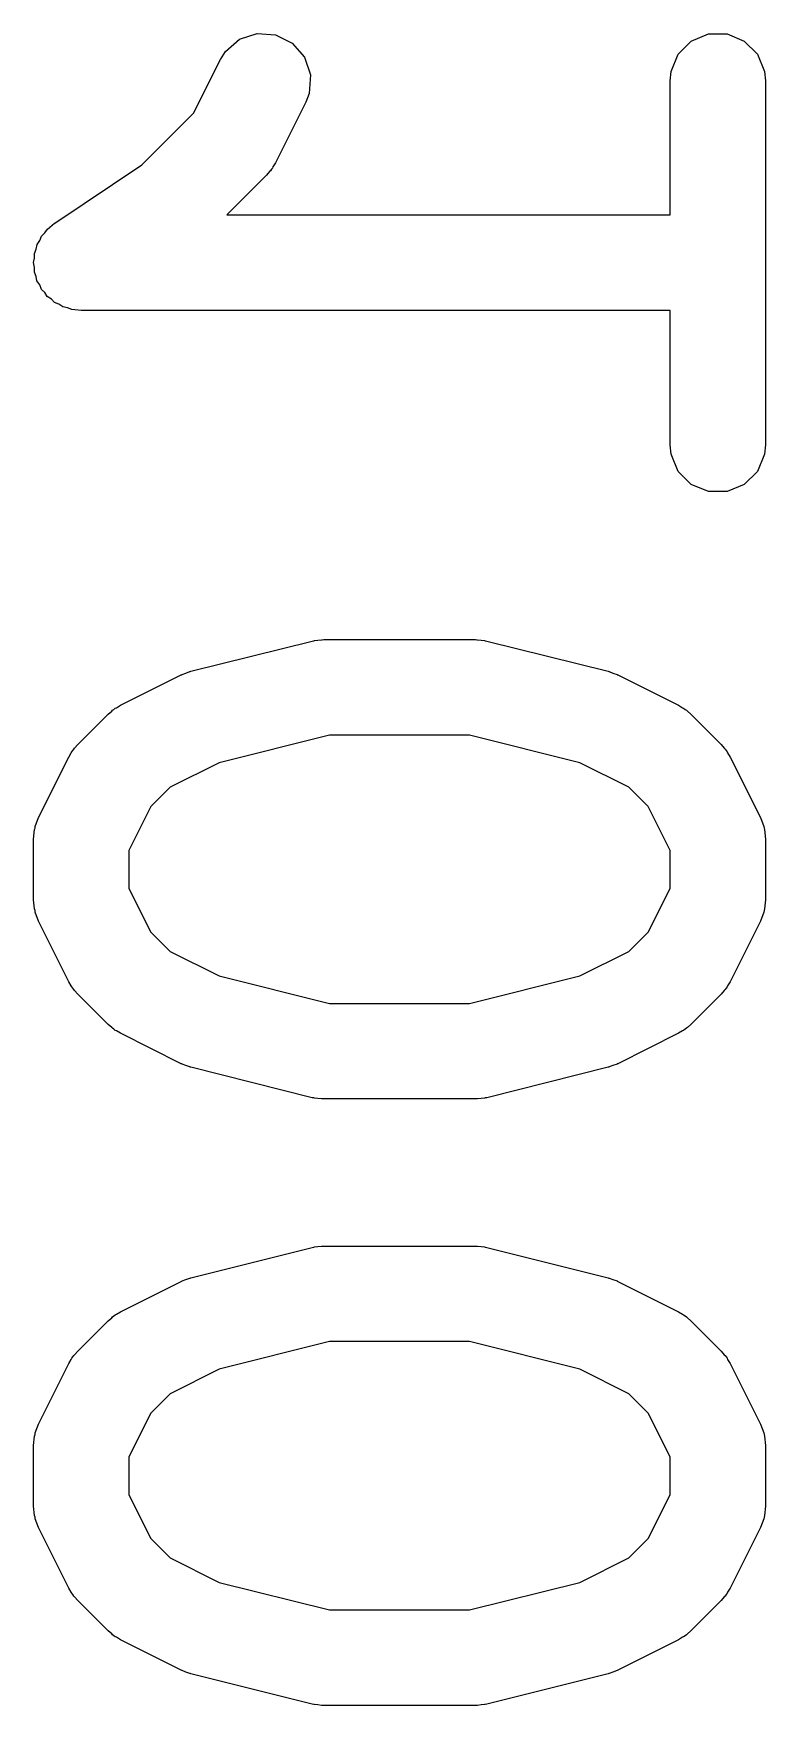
# Model space of a CAD drawing. Header units: inches. Extents: x 1.94 to 9.37, y -5.72 to -1.46.
# Drawn here: x 3.2551 to 3.3004, y -2.8687 to -2.7653 of the extents above; entities that cross this region are included whole.
import ezdxf

# ---------------------------------------------------------------- set-up
doc = ezdxf.new("R2010")
doc.units = ezdxf.units.IN
doc.header["$MEASUREMENT"] = 0
doc.layers.add('BLACK', color=250, linetype='CONTINUOUS')

msp = doc.modelspace()

# ---------------------------------------------------------------- linework, layer by layer
at = {"layer": 'BLACK', "linetype": 'CONTINUOUS'}
for p, q in [((3.26698, -2.76647), (3.26785, -2.76571)), ((3.26785, -2.76571), (3.26894, -2.76535)), ((3.26894, -2.76535), (3.27009, -2.76543)), ((3.27009, -2.76543), (3.27112, -2.76595)), ((3.27112, -2.76595), (3.27188, -2.76682)), ((3.29498, -2.76664), (3.29579, -2.76582)), ((3.29579, -2.76582), (3.29686, -2.76538)), ((3.29686, -2.76538), (3.29801, -2.76538)), ((3.29801, -2.76538), (3.29907, -2.76582)), ((3.29907, -2.76582), (3.29989, -2.76664)), ((3.26501, -2.77028), (3.26667, -2.76696)), ((3.26667, -2.76696), (3.26698, -2.76647)), ((3.27188, -2.76682), (3.27224, -2.76791)), ((3.29454, -2.7677), (3.29498, -2.76664)), ((3.29989, -2.76664), (3.30033, -2.7677)), ((3.27224, -2.76791), (3.27216, -2.76906)), ((3.29448, -2.76828), (3.29454, -2.7677)), ((3.30033, -2.7677), (3.30039, -2.76828)), ((3.27216, -2.76906), (3.27195, -2.7696)), ((3.29448, -2.77657), (3.29448, -2.76828)), ((3.30039, -2.76828), (3.30039, -2.79078)), ((3.26181, -2.77348), (3.26501, -2.77028)), ((3.27195, -2.7696), (3.27008, -2.77335)), ((3.27008, -2.77335), (3.26992, -2.7736)), ((3.25643, -2.77707), (3.26181, -2.77348)), ((3.26953, -2.77412), (3.26707, -2.77657)), ((3.26971, -2.77389), (3.26953, -2.77412)), ((3.26977, -2.77384), (3.26971, -2.77389)), ((3.26983, -2.77375), (3.26977, -2.77384)), ((3.26989, -2.77367), (3.26983, -2.77375)), ((3.26992, -2.7736), (3.26989, -2.77367)), ((3.25582, -2.77768), (3.25598, -2.77744)), ((3.25598, -2.77744), (3.25642, -2.77707)), ((3.25642, -2.77707), (3.25642, -2.77707)), ((3.25642, -2.77707), (3.25642, -2.77707)), ((3.25642, -2.77707), (3.25643, -2.77707)), ((3.26707, -2.77657), (3.29448, -2.77657)), ((3.25528, -2.77868), (3.25534, -2.77839)), ((3.25534, -2.77839), (3.2555, -2.77815)), ((3.2555, -2.77815), (3.25561, -2.77789)), ((3.25561, -2.77789), (3.25582, -2.77768)), ((3.25511, -2.77952), (3.25517, -2.77924)), ((3.25517, -2.77981), (3.25511, -2.77952)), ((3.25517, -2.77895), (3.25528, -2.77868)), ((3.25517, -2.77924), (3.25517, -2.77895)), ((3.25517, -2.7801), (3.25517, -2.77981)), ((3.25528, -2.78037), (3.25517, -2.7801)), ((3.25533, -2.78065), (3.25528, -2.78037)), ((3.2555, -2.7809), (3.25533, -2.78065)), ((3.25561, -2.78117), (3.2555, -2.7809)), ((3.25581, -2.78137), (3.25561, -2.78117)), ((3.25597, -2.78161), (3.25581, -2.78137)), ((3.25622, -2.78178), (3.25597, -2.78161)), ((3.25642, -2.78198), (3.25622, -2.78178)), ((3.25669, -2.78209), (3.25642, -2.78198)), ((3.25693, -2.78225), (3.25669, -2.78209)), ((3.25722, -2.78231), (3.25693, -2.78225)), ((3.25749, -2.78242), (3.25722, -2.78231)), ((3.25806, -2.78248), (3.25749, -2.78242)), ((3.29448, -2.78248), (3.25806, -2.78248)), ((3.25806, -2.78248), (3.25806, -2.78248)), ((3.25806, -2.78248), (3.25806, -2.78248)), ((3.25806, -2.78248), (3.25806, -2.78248)), ((3.29448, -2.79078), (3.29448, -2.78248)), ((3.29454, -2.79135), (3.29448, -2.79078)), ((3.30039, -2.79078), (3.30033, -2.79135)), ((3.29498, -2.79242), (3.29454, -2.79135)), ((3.30033, -2.79135), (3.29989, -2.79242)), ((3.29579, -2.79323), (3.29498, -2.79242)), ((3.29989, -2.79242), (3.29907, -2.79323)), ((3.29686, -2.79367), (3.29579, -2.79323)), ((3.29801, -2.79367), (3.29686, -2.79367)), ((3.29907, -2.79323), (3.29801, -2.79367)), ((3.26485, -2.80478), (3.27235, -2.80291)), ((3.27235, -2.80291), (3.27245, -2.80289)), ((3.27245, -2.80289), (3.27249, -2.80288)), ((3.27249, -2.80288), (3.2727, -2.80286)), ((3.2727, -2.80286), (3.27292, -2.80283)), ((3.27292, -2.80283), (3.27296, -2.80283)), ((3.27296, -2.80283), (3.27306, -2.80282)), ((3.27306, -2.80282), (3.28244, -2.80282)), ((3.28244, -2.80282), (3.28254, -2.80283)), ((3.28254, -2.80283), (3.28258, -2.80283)), ((3.28258, -2.80283), (3.28279, -2.80286)), ((3.28279, -2.80286), (3.28301, -2.80288)), ((3.28301, -2.80288), (3.28305, -2.80289)), ((3.28305, -2.80289), (3.28315, -2.80291)), ((3.28315, -2.80291), (3.29065, -2.80478)), ((3.26049, -2.80688), (3.26424, -2.80501)), ((3.26424, -2.80501), (3.26428, -2.80499)), ((3.26428, -2.80499), (3.2643, -2.80498)), ((3.2643, -2.80498), (3.26454, -2.80489)), ((3.26454, -2.80489), (3.26478, -2.8048)), ((3.26478, -2.8048), (3.2648, -2.8048)), ((3.2648, -2.8048), (3.26485, -2.80478)), ((3.29065, -2.80478), (3.29069, -2.8048)), ((3.29069, -2.8048), (3.29071, -2.8048)), ((3.29071, -2.8048), (3.29095, -2.80489)), ((3.29095, -2.80489), (3.2912, -2.80498)), ((3.2912, -2.80498), (3.29121, -2.80499)), ((3.29121, -2.80499), (3.29126, -2.80501)), ((3.29126, -2.80501), (3.295, -2.80688)), ((3.25785, -2.80931), (3.25973, -2.80744)), ((3.25973, -2.80744), (3.25995, -2.80725)), ((3.25995, -2.80725), (3.26, -2.80719)), ((3.26, -2.80719), (3.26009, -2.80714)), ((3.26009, -2.80714), (3.26017, -2.80707)), ((3.26017, -2.80707), (3.26024, -2.80704)), ((3.26024, -2.80704), (3.26049, -2.80688)), ((3.295, -2.80688), (3.29525, -2.80704)), ((3.29525, -2.80704), (3.29532, -2.80707)), ((3.29532, -2.80707), (3.29541, -2.80714)), ((3.29541, -2.80714), (3.29549, -2.80719)), ((3.29549, -2.80719), (3.29555, -2.80725)), ((3.29555, -2.80725), (3.29577, -2.80744)), ((3.29577, -2.80744), (3.29765, -2.80931)), ((3.25755, -2.80968), (3.25761, -2.80959)), ((3.25761, -2.80959), (3.25766, -2.80954)), ((3.25766, -2.80954), (3.25785, -2.80931)), ((3.27343, -2.80873), (3.26659, -2.81044)), ((3.28207, -2.80873), (3.27343, -2.80873)), ((3.2889, -2.81044), (3.28207, -2.80873)), ((3.29765, -2.80931), (3.29783, -2.80954)), ((3.29783, -2.80954), (3.29789, -2.80959)), ((3.29789, -2.80959), (3.29795, -2.80968)), ((3.25542, -2.81383), (3.2573, -2.81008)), ((3.2573, -2.81008), (3.25745, -2.80983)), ((3.25745, -2.80983), (3.25748, -2.80976)), ((3.25748, -2.80976), (3.25755, -2.80968)), ((3.26659, -2.81044), (3.26356, -2.81195)), ((3.29194, -2.81195), (3.2889, -2.81044)), ((3.29795, -2.80968), (3.29801, -2.80976)), ((3.29801, -2.80976), (3.29804, -2.80983)), ((3.29804, -2.80983), (3.2982, -2.81008)), ((3.2982, -2.81008), (3.30007, -2.81383)), ((3.26356, -2.81195), (3.26237, -2.81315)), ((3.29313, -2.81315), (3.29194, -2.81195)), ((3.26237, -2.81315), (3.26102, -2.81585)), ((3.29448, -2.81585), (3.29313, -2.81315)), ((3.25511, -2.81515), (3.25517, -2.81457)), ((3.25517, -2.81457), (3.25521, -2.81447)), ((3.25521, -2.81447), (3.25522, -2.81437)), ((3.25522, -2.81437), (3.25542, -2.81383)), ((3.30007, -2.81383), (3.30028, -2.81437)), ((3.30028, -2.81437), (3.30029, -2.81447)), ((3.30029, -2.81447), (3.30033, -2.81457)), ((3.30033, -2.81457), (3.30039, -2.81515)), ((3.25511, -2.8189), (3.25511, -2.81515)), ((3.30039, -2.81515), (3.30039, -2.8189)), ((3.26102, -2.81585), (3.26102, -2.8182)), ((3.29448, -2.8182), (3.29448, -2.81585)), ((3.25517, -2.81947), (3.25511, -2.8189)), ((3.26102, -2.8182), (3.26237, -2.8209)), ((3.29313, -2.8209), (3.29448, -2.8182)), ((3.30039, -2.8189), (3.30033, -2.81947)), ((3.25521, -2.81957), (3.25517, -2.81947)), ((3.25522, -2.81968), (3.25521, -2.81957)), ((3.25542, -2.82022), (3.25522, -2.81968)), ((3.30028, -2.81968), (3.30007, -2.82022)), ((3.30029, -2.81957), (3.30028, -2.81968)), ((3.30033, -2.81947), (3.30029, -2.81957)), ((3.2573, -2.82397), (3.25542, -2.82022)), ((3.26237, -2.8209), (3.26356, -2.8221)), ((3.29194, -2.8221), (3.29313, -2.8209)), ((3.30007, -2.82022), (3.2982, -2.82397)), ((3.26356, -2.8221), (3.26659, -2.82361)), ((3.2889, -2.82361), (3.29194, -2.8221)), ((3.25745, -2.82422), (3.2573, -2.82397)), ((3.26659, -2.82361), (3.27343, -2.82532)), ((3.28207, -2.82532), (3.2889, -2.82361)), ((3.2982, -2.82397), (3.29804, -2.82422)), ((3.25748, -2.82429), (3.25745, -2.82422)), ((3.25755, -2.82437), (3.25748, -2.82429)), ((3.25761, -2.82446), (3.25755, -2.82437)), ((3.25766, -2.82451), (3.25761, -2.82446)), ((3.25785, -2.82474), (3.25766, -2.82451)), ((3.25973, -2.82661), (3.25785, -2.82474)), ((3.29765, -2.82474), (3.29577, -2.82661)), ((3.29783, -2.82451), (3.29765, -2.82474)), ((3.29789, -2.82446), (3.29783, -2.82451)), ((3.29795, -2.82437), (3.29789, -2.82446)), ((3.29801, -2.82429), (3.29795, -2.82437)), ((3.29804, -2.82422), (3.29801, -2.82429)), ((3.27343, -2.82532), (3.28207, -2.82532)), ((3.25995, -2.8268), (3.25973, -2.82661)), ((3.26, -2.82685), (3.25995, -2.8268)), ((3.26009, -2.82691), (3.26, -2.82685)), ((3.26017, -2.82698), (3.26009, -2.82691)), ((3.26024, -2.82701), (3.26017, -2.82698)), ((3.26049, -2.82716), (3.26024, -2.82701)), ((3.26424, -2.82904), (3.26049, -2.82716)), ((3.295, -2.82716), (3.29126, -2.82904)), ((3.29525, -2.82701), (3.295, -2.82716)), ((3.29532, -2.82698), (3.29525, -2.82701)), ((3.29541, -2.82691), (3.29532, -2.82698)), ((3.29549, -2.82685), (3.29541, -2.82691)), ((3.29555, -2.8268), (3.29549, -2.82685)), ((3.29577, -2.82661), (3.29555, -2.8268)), ((3.26428, -2.82905), (3.26424, -2.82904)), ((3.2643, -2.82907), (3.26428, -2.82905)), ((3.26454, -2.82915), (3.2643, -2.82907)), ((3.26478, -2.82924), (3.26454, -2.82915)), ((3.29095, -2.82915), (3.29071, -2.82924)), ((3.2912, -2.82907), (3.29095, -2.82915)), ((3.29121, -2.82905), (3.2912, -2.82907)), ((3.29126, -2.82904), (3.29121, -2.82905)), ((3.2648, -2.82925), (3.26478, -2.82924)), ((3.26485, -2.82926), (3.2648, -2.82925)), ((3.27235, -2.83114), (3.26485, -2.82926)), ((3.29065, -2.82926), (3.28315, -2.83114)), ((3.29069, -2.82925), (3.29065, -2.82926)), ((3.29071, -2.82924), (3.29069, -2.82925)), ((3.27245, -2.83115), (3.27235, -2.83114)), ((3.27249, -2.83117), (3.27245, -2.83115)), ((3.2727, -2.83119), (3.27249, -2.83117)), ((3.27292, -2.83122), (3.2727, -2.83119)), ((3.27296, -2.83121), (3.27292, -2.83122)), ((3.27306, -2.83122), (3.27296, -2.83121)), ((3.28244, -2.83122), (3.27306, -2.83122)), ((3.28254, -2.83121), (3.28244, -2.83122)), ((3.28258, -2.83122), (3.28254, -2.83121)), ((3.28279, -2.83119), (3.28258, -2.83122)), ((3.28301, -2.83117), (3.28279, -2.83119)), ((3.28305, -2.83115), (3.28301, -2.83117)), ((3.28315, -2.83114), (3.28305, -2.83115)), ((3.26485, -2.84228), (3.27235, -2.84041)), ((3.27235, -2.84041), (3.27245, -2.84039)), ((3.27245, -2.84039), (3.27249, -2.84037)), ((3.27249, -2.84037), (3.2727, -2.84035)), ((3.2727, -2.84035), (3.27292, -2.84032)), ((3.27292, -2.84032), (3.27296, -2.84033)), ((3.27296, -2.84033), (3.27306, -2.84032)), ((3.27306, -2.84032), (3.28244, -2.84032)), ((3.28244, -2.84032), (3.28254, -2.84033)), ((3.28254, -2.84033), (3.28258, -2.84032)), ((3.28258, -2.84032), (3.28279, -2.84035)), ((3.28279, -2.84035), (3.28301, -2.84037)), ((3.28301, -2.84037), (3.28305, -2.84039)), ((3.28305, -2.84039), (3.28315, -2.84041)), ((3.28315, -2.84041), (3.29065, -2.84228)), ((3.26049, -2.84438), (3.26424, -2.8425)), ((3.26424, -2.8425), (3.26428, -2.84249)), ((3.26428, -2.84249), (3.2643, -2.84247)), ((3.2643, -2.84247), (3.26454, -2.84239)), ((3.26454, -2.84239), (3.26478, -2.8423)), ((3.26478, -2.8423), (3.2648, -2.84229)), ((3.2648, -2.84229), (3.26485, -2.84228)), ((3.29065, -2.84228), (3.29069, -2.84229)), ((3.29069, -2.84229), (3.29071, -2.8423)), ((3.29071, -2.8423), (3.29095, -2.84239)), ((3.29095, -2.84239), (3.2912, -2.84247)), ((3.2912, -2.84247), (3.29121, -2.84249)), ((3.29121, -2.84249), (3.29126, -2.8425)), ((3.29126, -2.8425), (3.295, -2.84438)), ((3.25973, -2.84493), (3.25995, -2.84475)), ((3.25995, -2.84475), (3.26, -2.84469)), ((3.26, -2.84469), (3.26009, -2.84463)), ((3.26009, -2.84463), (3.26017, -2.84456)), ((3.26017, -2.84456), (3.26024, -2.84453)), ((3.26024, -2.84453), (3.26049, -2.84438)), ((3.295, -2.84438), (3.29525, -2.84453)), ((3.29525, -2.84453), (3.29532, -2.84456)), ((3.29532, -2.84456), (3.29541, -2.84463)), ((3.29541, -2.84463), (3.29549, -2.84469)), ((3.29549, -2.84469), (3.29555, -2.84475)), ((3.29555, -2.84475), (3.29577, -2.84493)), ((3.25785, -2.84681), (3.25973, -2.84493)), ((3.29577, -2.84493), (3.29765, -2.84681)), ((3.25766, -2.84703), (3.25785, -2.84681)), ((3.27343, -2.84622), (3.26659, -2.84793)), ((3.28207, -2.84622), (3.27343, -2.84622)), ((3.2889, -2.84793), (3.28207, -2.84622)), ((3.29765, -2.84681), (3.29783, -2.84703)), ((3.25542, -2.85132), (3.2573, -2.84757)), ((3.2573, -2.84757), (3.25745, -2.84733)), ((3.25745, -2.84733), (3.25748, -2.84725)), ((3.25748, -2.84725), (3.25755, -2.84717)), ((3.25755, -2.84717), (3.25761, -2.84708)), ((3.25761, -2.84708), (3.25766, -2.84703)), ((3.29783, -2.84703), (3.29789, -2.84708)), ((3.29789, -2.84708), (3.29795, -2.84717)), ((3.29795, -2.84717), (3.29801, -2.84725)), ((3.29801, -2.84725), (3.29804, -2.84733)), ((3.29804, -2.84733), (3.2982, -2.84757)), ((3.2982, -2.84757), (3.30007, -2.85132)), ((3.26659, -2.84793), (3.26356, -2.84945)), ((3.29194, -2.84945), (3.2889, -2.84793)), ((3.26356, -2.84945), (3.26237, -2.85064)), ((3.29313, -2.85064), (3.29194, -2.84945)), ((3.26237, -2.85064), (3.26102, -2.85334)), ((3.29448, -2.85334), (3.29313, -2.85064)), ((3.25517, -2.85207), (3.25521, -2.85197)), ((3.25521, -2.85197), (3.25522, -2.85186)), ((3.25522, -2.85186), (3.25542, -2.85132)), ((3.30007, -2.85132), (3.30028, -2.85186)), ((3.30028, -2.85186), (3.30029, -2.85197)), ((3.30029, -2.85197), (3.30033, -2.85207)), ((3.25511, -2.85264), (3.25517, -2.85207)), ((3.25511, -2.85639), (3.25511, -2.85264)), ((3.30033, -2.85207), (3.30039, -2.85264)), ((3.30039, -2.85264), (3.30039, -2.85639)), ((3.26102, -2.85334), (3.26102, -2.8557)), ((3.29448, -2.8557), (3.29448, -2.85334)), ((3.26102, -2.8557), (3.26237, -2.85839)), ((3.29313, -2.85839), (3.29448, -2.8557)), ((3.25517, -2.85697), (3.25511, -2.85639)), ((3.25521, -2.85707), (3.25517, -2.85697)), ((3.25522, -2.85717), (3.25521, -2.85707)), ((3.30029, -2.85707), (3.30028, -2.85717)), ((3.30033, -2.85697), (3.30029, -2.85707)), ((3.30039, -2.85639), (3.30033, -2.85697)), ((3.25542, -2.85771), (3.25522, -2.85717)), ((3.2573, -2.86146), (3.25542, -2.85771)), ((3.30007, -2.85771), (3.2982, -2.86146)), ((3.30028, -2.85717), (3.30007, -2.85771)), ((3.26237, -2.85839), (3.26356, -2.85959)), ((3.29194, -2.85959), (3.29313, -2.85839)), ((3.26356, -2.85959), (3.26659, -2.86111)), ((3.2889, -2.86111), (3.29194, -2.85959)), ((3.26659, -2.86111), (3.27343, -2.86281)), ((3.28207, -2.86281), (3.2889, -2.86111)), ((3.25745, -2.86171), (3.2573, -2.86146)), ((3.25748, -2.86178), (3.25745, -2.86171)), ((3.25755, -2.86186), (3.25748, -2.86178)), ((3.25761, -2.86195), (3.25755, -2.86186)), ((3.25766, -2.862), (3.25761, -2.86195)), ((3.25785, -2.86223), (3.25766, -2.862)), ((3.25973, -2.86411), (3.25785, -2.86223)), ((3.29765, -2.86223), (3.29577, -2.86411)), ((3.29783, -2.862), (3.29765, -2.86223)), ((3.29789, -2.86195), (3.29783, -2.862)), ((3.29795, -2.86186), (3.29789, -2.86195)), ((3.29801, -2.86178), (3.29795, -2.86186)), ((3.29804, -2.86171), (3.29801, -2.86178)), ((3.2982, -2.86146), (3.29804, -2.86171)), ((3.27343, -2.86281), (3.28207, -2.86281)), ((3.25995, -2.86429), (3.25973, -2.86411)), ((3.26, -2.86435), (3.25995, -2.86429)), ((3.26009, -2.86441), (3.26, -2.86435)), ((3.29549, -2.86435), (3.29541, -2.86441)), ((3.29555, -2.86429), (3.29549, -2.86435)), ((3.29577, -2.86411), (3.29555, -2.86429)), ((3.26017, -2.86447), (3.26009, -2.86441)), ((3.26024, -2.8645), (3.26017, -2.86447)), ((3.26049, -2.86466), (3.26024, -2.8645)), ((3.26424, -2.86653), (3.26049, -2.86466)), ((3.295, -2.86466), (3.29126, -2.86653)), ((3.29525, -2.8645), (3.295, -2.86466)), ((3.29532, -2.86447), (3.29525, -2.8645)), ((3.29541, -2.86441), (3.29532, -2.86447)), ((3.26428, -2.86655), (3.26424, -2.86653)), ((3.2643, -2.86656), (3.26428, -2.86655)), ((3.26454, -2.86665), (3.2643, -2.86656)), ((3.26478, -2.86674), (3.26454, -2.86665)), ((3.2648, -2.86674), (3.26478, -2.86674)), ((3.26485, -2.86676), (3.2648, -2.86674)), ((3.27235, -2.86863), (3.26485, -2.86676)), ((3.29065, -2.86676), (3.28315, -2.86863)), ((3.29069, -2.86674), (3.29065, -2.86676)), ((3.29071, -2.86674), (3.29069, -2.86674)), ((3.29095, -2.86665), (3.29071, -2.86674)), ((3.2912, -2.86656), (3.29095, -2.86665)), ((3.29121, -2.86655), (3.2912, -2.86656)), ((3.29126, -2.86653), (3.29121, -2.86655)), ((3.27245, -2.86865), (3.27235, -2.86863)), ((3.27249, -2.86866), (3.27245, -2.86865)), ((3.2727, -2.86868), (3.27249, -2.86866)), ((3.27292, -2.86872), (3.2727, -2.86868)), ((3.27296, -2.86871), (3.27292, -2.86872)), ((3.27306, -2.86872), (3.27296, -2.86871)), ((3.28244, -2.86872), (3.27306, -2.86872)), ((3.28254, -2.86871), (3.28244, -2.86872)), ((3.28258, -2.86872), (3.28254, -2.86871)), ((3.28279, -2.86868), (3.28258, -2.86872)), ((3.28301, -2.86866), (3.28279, -2.86868)), ((3.28305, -2.86865), (3.28301, -2.86866)), ((3.28315, -2.86863), (3.28305, -2.86865))]:
    msp.add_line(p, q, dxfattribs=at)

doc.saveas('drawing.dxf')
